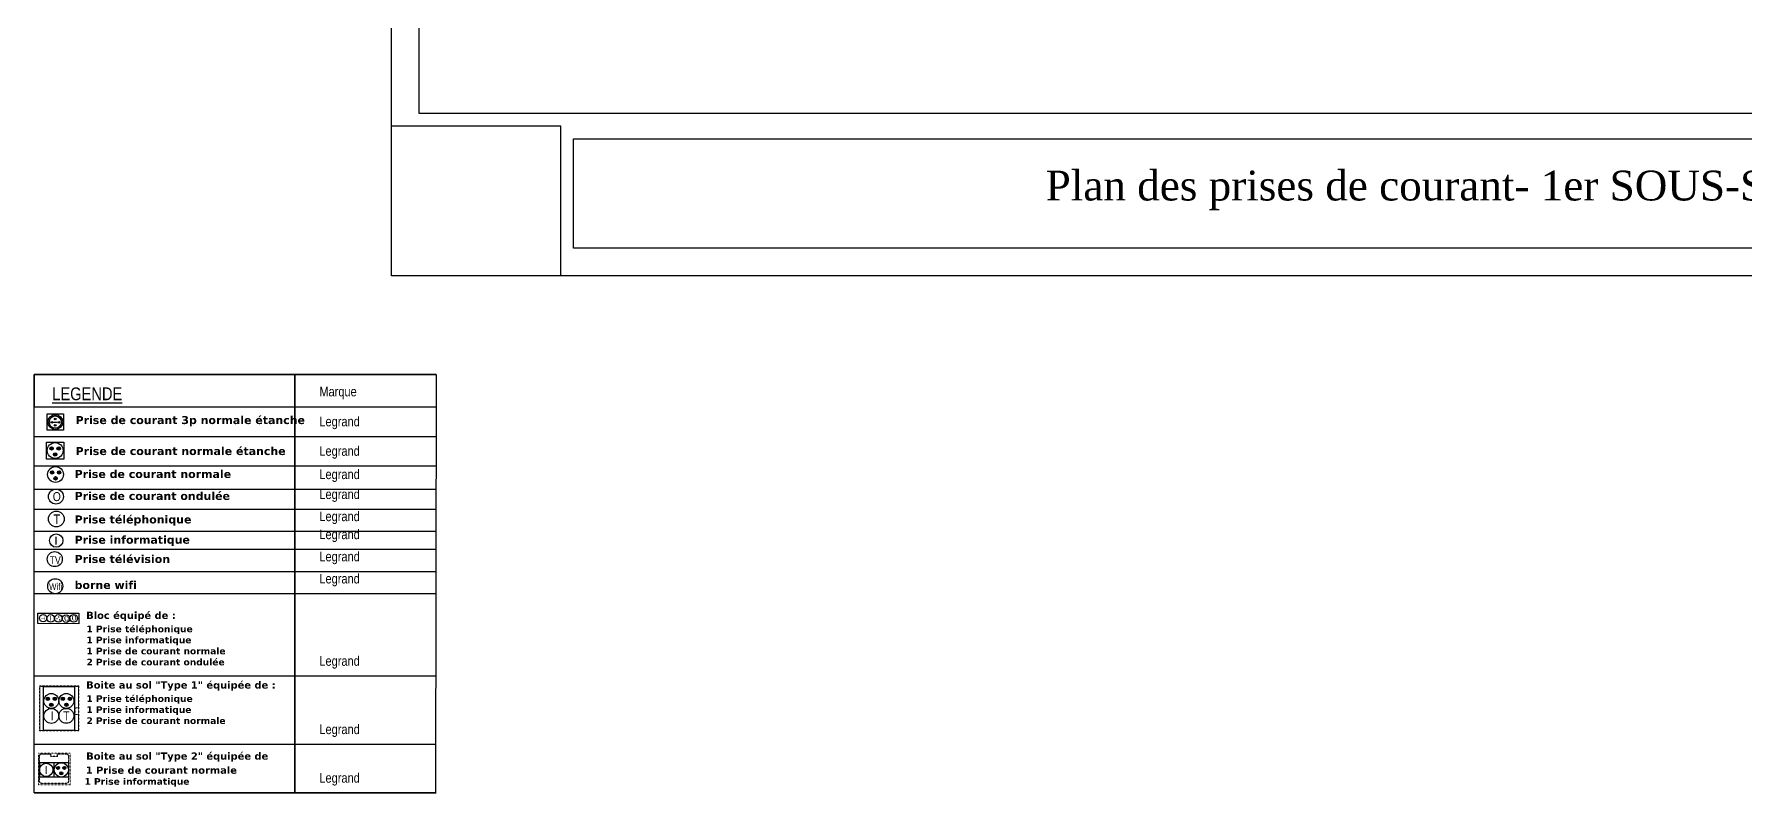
# Model space of a CAD drawing. Header units: millimetres. Extents: x 71819 to 78266, y 23672 to 38445.
# Drawn here: x 71819 to 75828, y 23672 to 25450 of the extents above; entities that cross this region are included whole.
import ezdxf

# ---------------------------------------------------------------- set-up
doc = ezdxf.new("R2010")
doc.units = ezdxf.units.MM
doc.linetypes.add('HIDDEN', pattern=[0.375, 0.25, -0.125])
for name, color, linetype in [('CEG_Murs', 11, 'Continuous'), ('FILERIE', 5, 'Continuous'), ('MUR BAS', 7, 'Continuous'), ('prise', 1, 'Continuous'), ('Prises CFA', 140, 'Continuous'), ('TC PC', 7, 'Continuous'), ('TEXTE', 7, 'Continuous')]:
    doc.layers.add(name, color=color, linetype=linetype)
doc.styles.add('CARTOUCHE', font='verdana.ttf')
doc.styles.get("Standard").update_dxf_attribs({"font": 'arial.ttf'})
doc.styles.add('STYLE_GENERE_1', font='ARIALN.TTF')
doc.styles.add('STYLE_GENERE_7', font='verdanab.ttf')

# ---------------------------------------------------------------- blocks, each defined once
blk = doc.blocks.new('Prise de courant normale')
at = {"layer": 'prise', "linetype": 'Continuous'}
for points in [[(-122, 51, 1), (-44, 51, 1)], [(44, 51, 1), (122, 51, 1)], [(-38, -89, 1), (41, -89, 1)]]:
    blk.add_hatch(color=5, dxfattribs=at).paths.add_polyline_path(points, flags=0)
at = {"layer": 'prise', "color": 1, "linetype": 'Continuous'}
blk.add_circle((0, 0), 185, dxfattribs=at)
at = {"layer": 'prise', "color": 5, "linetype": 'Continuous'}
for centre in [(-83, 51), (83, 51), (1, -89)]:
    blk.add_circle(centre, 39.4, dxfattribs=at)
blk = doc.blocks.new('Prise de courant ondulée')
at = {"layer": 'prise', "color": 1, "linetype": 'Continuous'}
blk.add_circle((0, 0), 175, dxfattribs=at)
at = {"layer": 'prise', "color": 5, "linetype": 'Continuous', "insert": (-73, -109), "char_height": 210.87, "attachment_point": 7, "style": 'STYLE_GENERE_1'}
blk.add_mtext('{\\fArial Narrow|b0|i0|c0|p34;O}', dxfattribs=at)
blk = doc.blocks.new('Prise téléphonique')
at = {"layer": 'prise', "color": 1, "linetype": 'Continuous'}
blk.add_circle((0, 0), 185, dxfattribs=at)
at = {"layer": 'prise', "color": 4, "linetype": 'Continuous', "insert": (-67, -117), "char_height": 222.75, "attachment_point": 7, "style": 'STYLE_GENERE_1'}
blk.add_mtext('{\\fArial Narrow|b0|i0|c0|p34;T}', dxfattribs=at)
blk = doc.blocks.new('PRISE INFORMATIQUE')
at = {"layer": 'Prises CFA', "color": 4}
blk.add_circle((0.141, 0.07), 0.157, dxfattribs=at)
blk.add_text('I', height=0.189, dxfattribs=at).set_placement((0.1, -0.027))
blk = doc.blocks.new('Prise télévision')
at = {"layer": 'prise', "color": 1, "linetype": 'Continuous'}
blk.add_circle((0, 0), 176, dxfattribs=at)
at = {"layer": 'prise', "color": 4, "linetype": 'Continuous', "insert": (-120, -111), "char_height": 177.19, "attachment_point": 7, "style": 'STYLE_GENERE_1'}
blk.add_mtext('{\\fArial Narrow|b0|i0|c0|p34;TV}', dxfattribs=at)
blk = doc.blocks.new('Prise de courant Tri Hypra')
at = {"layer": 'prise'}
for p, q in [((-187, 195), (192, 195)), ((-187, -183), (-187, 195)), ((192, 195), (192, -183)), ((192, -183), (-187, -183))]:
    blk.add_line(p, q, dxfattribs=at)
at = {"layer": 'prise', "color": 5}
blk.add_line((-37, 0), (37, 0), dxfattribs=at)
at = {"layer": 'prise'}
for radius in [173, 143]:
    blk.add_circle((3, 5), radius, dxfattribs=at)
at = {"layer": 'prise', "color": 5}
for centre in [(-80, 1), (1, 79), (85, 1), (1, -70)]:
    blk.add_circle(centre, 19.4, dxfattribs=at)
blk = doc.blocks.new('bloc de prises')
at = {"layer": 'FILERIE', "color": 5}
for points, const_width in [([(-0.042, -0.047, -1), (-0.054, -0.046, -1)], 0.0113), ([(-0.02, -0.079, -1), (-0.03, -0.078, -1)], 0.0102), ([(0.006, -0.038, -1), (-0.006, -0.037, -1)], 0.0113)]:
    blk.add_lwpolyline(points, format="xyb", close=True, dxfattribs=dict(at, const_width=const_width))
at = {"layer": 'FILERIE', "color": 1}
for centre in [(-0.026, -0.055), (-0.007, 0.063), (0.006, 0.183)]:
    blk.add_circle(centre, 0.0599, dxfattribs=at)
at = {"layer": 'prise', "color": 1, "flags": 128}
blk.add_lwpolyline([(-0.063, 0.272), (0.1, 0.249), (0.01, -0.383), (-0.154, -0.36)], close=True, dxfattribs=at)
at = {"layer": 'Prises CFA', "color": 4}
for centre, radius in [((-0.062, -0.289), 0.0574), ((-0.043, -0.173), 0.0596)]:
    blk.add_circle(centre, radius, dxfattribs=at)
at = {"layer": 'FILERIE', "char_height": 0.10604, "width": 23.92259, "attachment_point": 7, "rotation": 87.5302}
for insert in [(0.028, 0.03), (0.039, 0.147)]:
    blk.add_mtext('\\pi-1452,l1452;{\\fTimes New Roman|b0|i0|c0|p18;o}', dxfattribs=dict(at, insert=insert))
at = {"layer": 'Prises CFA', "color": 4}
for s, height, rotation, text_generation_flag, p in [('T', 0.069, 351.8706, 2, (-0.039, -0.332)), ('I', 0.0716, 81.8706, 4, (-0.082, -0.183))]:
    blk.add_text(s, height=height, rotation=rotation, dxfattribs=dict(at, text_generation_flag=text_generation_flag)).set_placement(p)
blk = doc.blocks.new('borne wifi')
at = {"layer": 'prise', "color": 4, "linetype": 'Continuous'}
blk.add_circle((-2, 16), 176, dxfattribs=at)
at = {"layer": 'prise', "color": 4, "linetype": 'Continuous', "insert": (-146, -73), "char_height": 159.5, "attachment_point": 7, "style": 'STYLE_GENERE_1'}
blk.add_mtext('Wifi', dxfattribs=at)
blk = doc.blocks.new('Boite au sol 4 modules (Voiture)')
at = {"layer": 'prise', "linetype": 'Continuous'}
for points in [[(56, 55, 1), (127, 55, 1)], [(206, 55, 1), (277, 55, 1)], [(132, -71, 1), (203, -71, 1)]]:
    blk.add_hatch(color=5, dxfattribs=at).paths.add_polyline_path(points, flags=0)
at = {"layer": 'prise', "color": 1, "linetype": 'Continuous'}
for p, q in [((-346, 178), (-346, -165)), ((341, 178), (-346, 178)), ((-3, 178), (-3, -165)), ((341, 178), (341, -165)), ((341, -165), (-346, -165))]:
    blk.add_line(p, q, dxfattribs=at)
at = {"layer": 'prise', "color": 1, "linetype": 'HIDDEN', "lineweight": 5, "ltscale": 0.05, "true_color": 0xf50000}
blk.add_lwpolyline([(-364, 399), (373, 399), (373, -338), (-364, -338)], close=True, dxfattribs=at)
at = {"layer": 'prise', "color": 12, "linetype": 'HIDDEN', "lineweight": 5, "ltscale": 0.05, "true_color": 0xe00000}
for points in [[(-75, 384), (-296, 384, 0.414214), (-348, 332), (-348, -255, 0.414214), (-296, -307), (291, -307, 0.414214), (343, -255), (343, 332, 0.414214), (291, 384), (70, 384), (70, 328), (-75, 328)], [(-79, 380), (-296, 380, 0.414214), (-344, 332), (-344, -255, 0.414214), (-296, -303), (291, -303, 0.414214), (339, -255), (339, 332, 0.414214), (291, 380), (74, 380), (74, 323), (-79, 323)], [(-82, 377), (-296, 377, 0.414214), (-341, 332), (-341, -255, 0.414214), (-296, -300), (291, -300, 0.414214), (336, -255), (336, 332, 0.414214), (291, 377), (76, 377), (76, 321), (-82, 321)]]:
    blk.add_lwpolyline(points, format="xyb", close=True, dxfattribs=at)
at = {"layer": 'prise', "color": 1, "linetype": 'Continuous'}
blk.add_circle((167, 9), 167, dxfattribs=at)
at = {"layer": 'prise', "color": 5, "linetype": 'Continuous'}
for centre in [(92, 55), (241, 55), (168, -71)]:
    blk.add_circle(centre, 35.5, dxfattribs=at)
blk = doc.blocks.new('boite')
at = {"layer": 'prise', "linetype": 'Continuous'}
for points in [[(-30.6, 22.5, 1), (-22.8, 22.5, 1)], [(-22.2, 8.5, 1), (-14.3, 8.5, 1)], [(-14, 22.5, 1), (-6.1, 22.5, 1)], [(4.6, 22.6, 1), (12.5, 22.6, 1)], [(13.1, 8.6, 1), (20.9, 8.6, 1)], [(21.2, 22.6, 1), (29.1, 22.6, 1)]]:
    blk.add_hatch(color=5, dxfattribs=at).paths.add_polyline_path(points, flags=0)
at = {"layer": 'prise', "color": 1, "linetype": 'HIDDEN', "lineweight": 5, "ltscale": 0.05}
for points in [[(-45.9, 52.5), (46.2, 52.5), (46.2, -52.5), (-45.9, -52.5)], [(-45.3, 51.9), (45.6, 51.9), (45.6, -51.9), (-45.3, -51.9)], [(45.3, -14), (45.3, -51.6), (-45, -51.6), (-45, 51.6), (45.3, 51.6), (45.3, 1.1), (37.8, 1.1), (37.8, -14)]]:
    blk.add_lwpolyline(points, close=True, dxfattribs=at)
at = {"layer": 'prise', "color": 1}
blk.add_lwpolyline([(36.3, -51.6), (-36.3, -51.6), (-36.3, 51.6), (36.3, 51.6)], close=True, dxfattribs=at)
at = {"layer": 'prise', "color": 1, "linetype": 'Continuous'}
for centre in [(-18.4, 17.4), (16.9, 17.5), (16.9, -17.5), (-18.4, -17.6)]:
    blk.add_circle(centre, 17.5, dxfattribs=at)
at = {"layer": 'prise', "color": 5, "linetype": 'Continuous'}
for centre in [(-26.7, 22.5), (-18.3, 8.5), (-10.1, 22.5), (8.6, 22.6), (17, 8.6), (25.2, 22.6)]:
    blk.add_circle(centre, 3.94, dxfattribs=at)
at = {"layer": 'prise', "color": 4, "linetype": 'Continuous', "char_height": 21.087, "attachment_point": 7, "style": 'STYLE_GENERE_1'}
for s, insert in [('{\\fArial Narrow|b0|i0|c0|p34;I}', (-19.4, -28.1)), ('{\\fArial Narrow|b0|i0|c0|p34;T}', (9.5, -28.3))]:
    blk.add_mtext(s, dxfattribs=dict(at, insert=insert))

msp = doc.modelspace()

# ---------------------------------------------------------------- linework, layer by layer
for points in [[(78245.7, 28874), (78245.7, 24883), (72655.7, 24883), (72655.7, 28874)], [(71818.7, 24651.8), (72429.2, 24651.8), (72429.2, 23671.7), (71818.7, 23671.7)]]:
    msp.add_lwpolyline(points, close=True)
for points in [[(72720.7, 25264), (72720.7, 28809), (78180.7, 28809), (78180.7, 25264)], [(78180.7, 25264), (72720.7, 25264)], [(73052.1, 24883), (73052.1, 25234), (72655.7, 25234)], [(73082.1, 25204), (77368.2, 25204)], [(73082.1, 24948), (73082.1, 25204)], [(77368.2, 24948), (73082.1, 24948)], [(77368.2, 24948), (73087.3, 24948)], [(72760.1, 24651.8), (71818.7, 24651.8), (71818.7, 24575.9), (72760.1, 24575.9)], [(71818.7, 24506.9), (72760.1, 24506.9)], [(71818.7, 24437.8), (72760.1, 24437.8)], [(71818.7, 24383.2), (72760.1, 24383.2)], [(71818.7, 24336.5), (72760.1, 24336.5)], [(71818.7, 24284.6), (72760.1, 24284.6)], [(71818.7, 24242.4), (72760.1, 24242.4)], [(71818.7, 24190.5), (72760.1, 24190.5)], [(71818.7, 24138.6), (72760.1, 24138.6)], [(71818.7, 23945.7), (72760.1, 23945.7)], [(71818.7, 23785.6), (72760.1, 23785.6)], [(71818.7, 23785.6), (72760.1, 23785.6)], [(71818.7, 23671.7), (72760.1, 23671.7)], [(71818.7, 23671.7), (72760.1, 23671.7)], [(72758.7, 23671.7), (72429.2, 23671.7)]]:
    msp.add_lwpolyline(points)
at = {"color": 1, "linetype": 'ByBlock'}
msp.add_lwpolyline([(71847.2, 24493.7), (71888.3, 24493.7), (71888.3, 24454), (71847.2, 24454)], close=True, dxfattribs=at)
at = {"layer": 'FILERIE'}
msp.add_lwpolyline([(72429.2, 23671.7), (71818.7, 23671.7), (71818.7, 24651.8), (72760.1, 24651.8)], dxfattribs=at)
msp.add_lwpolyline([(72429.2, 24651.8), (72760.1, 24651.8), (72758.7, 23671.7), (72429.2, 23671.7)], close=True, dxfattribs=at)

# ---------------------------------------------------------------- block references
for name, p, xscale, yscale, zscale in [('Prise de courant Tri Hypra', (71867.8, 24540), 0.1, 0.1, 0.1), ('Prise de courant normale', (71867.7, 24473.8), 0.1, 0.1, 0.1), ('Prise de courant normale', (71868.7, 24417.6), 0.1, 0.1, 0.1), ('Prise de courant ondulée', (71869.5, 24366), 0.1, 0.1, 0.1), ('Prise téléphonique', (71870.5, 24313.4), 0.1, 0.1, 0.1), ('PRISE INFORMATIQUE', (71856.1, 24255.9), 100, 100, 100), ('Prise télévision', (71866.9, 24219.3), 0.1, 0.1, 0.1), ('Boite au sol 4 modules (Voiture)', (71865.3, 23724.5), 0.1, 0.1, 0.1), ('PRISE INFORMATIQUE', (71832.8, 23718.4), 100, 100, 100)]:
    msp.add_blockref(name, p, dxfattribs=dict(xscale=xscale, yscale=yscale, zscale=zscale))
at = {"layer": 'CEG_Murs', "xscale": 150.0000000000011, "yscale": 150.0000000000011, "zscale": 150.0000000000011, "rotation": 277.9719204480924}
msp.add_blockref('bloc de prises', (71884.1, 24077.7), dxfattribs=at)
at = {"layer": 'MUR BAS'}
msp.add_blockref('boite', (71877.1, 23869.6), dxfattribs=at)
at = {"layer": 'TC PC', "color": 1, "xscale": 0.1, "yscale": 0.1, "zscale": 0.1}
msp.add_blockref('borne wifi', (71868.1, 24154.3), dxfattribs=at)

# ---------------------------------------------------------------- texts
at = {"style": 'STYLE_GENERE_7'}
msp.add_text('1 Prise informatique', height=15.525, dxfattribs=at).set_placement((71936.5, 23690.6))
at = {"linetype": 'Continuous', "attachment_point": 4}
for s, insert, char_height, style in [('{\\LLEGENDE}', (71860.9, 24606.6), 30, 'STYLE_GENERE_1'), ('Marque', (72486.8, 24608.7), 22.5, 'STYLE_GENERE_1'), ('Prise de courant 3p normale étanche', (71915.6, 24542.6), 18.75, 'STYLE_GENERE_7'), ('Legrand', (72486.8, 24538.5), 22.5, 'STYLE_GENERE_1'), ('Prise de courant normale étanche', (71915.6, 24472.5), 18.75, 'STYLE_GENERE_7'), ('Legrand', (72486.8, 24469.4), 22.5, 'STYLE_GENERE_1'), ('Prise de courant normale', (71913.3, 24418.7), 18.75, 'STYLE_GENERE_7'), ('Legrand', (72486.8, 24414.8), 22.5, 'STYLE_GENERE_1'), ('Prise de courant ondulée', (71913.3, 24367.3), 18.75, 'STYLE_GENERE_7'), ('Legrand', (72486.8, 24368.1), 22.5, 'STYLE_GENERE_1'), ('{Prise téléphonique}', (71913.3, 24309.7), 18.75, 'STYLE_GENERE_7'), ('Legrand', (72486.8, 24316.2), 22.5, 'STYLE_GENERE_1'), ('{Prise informatique}', (71913.3, 24262.1), 18.75, 'STYLE_GENERE_7'), ('Legrand', (72486.8, 24274), 22.5, 'STYLE_GENERE_1'), ('{Prise télévision}', (71913.3, 24219.5), 18.75, 'STYLE_GENERE_7'), ('Legrand', (72486.8, 24222.1), 22.5, 'STYLE_GENERE_1'), ('Legrand', (72486.8, 24170.2), 22.5, 'STYLE_GENERE_1'), ('borne wifi', (71913.3, 24158.6), 18.75, 'STYLE_GENERE_7'), ('Bloc équipé de :', (71940.4, 24085.2), 16.875, 'STYLE_GENERE_7'), ('Legrand', (72486.8, 23977.3), 22.5, 'STYLE_GENERE_1'), ('Boite au sol "Type 1" équipée de :', (71940.4, 23921.9), 16.875, 'STYLE_GENERE_7'), ('Legrand', (72486.8, 23817.2), 22.5, 'STYLE_GENERE_1'), ('Boite au sol "Type 2" équipée de', (71940.4, 23755.3), 16.875, 'STYLE_GENERE_7'), ('1 Prise de courant normale ', (71939.4, 23724.6), 16.875, 'STYLE_GENERE_7'), ('Legrand', (72486.8, 23703.3), 22.5, 'STYLE_GENERE_1')]:
    msp.add_mtext(s, dxfattribs=dict(at, insert=insert, char_height=char_height, style=style))
at = {"linetype": 'Continuous', "char_height": 15.525, "width": 397.153, "attachment_point": 1, "style": 'STYLE_GENERE_7'}
for s, insert in [('1 Prise téléphonique\\P1 Prise informatique\\P1 Prise de courant normale\\P2 Prise de courant ondulée', (71941.1, 24063.5)), ('1 Prise téléphonique\\P1 Prise informatique\\P2 Prise de courant normale', (71941.1, 23900.2))]:
    msp.add_mtext(s, dxfattribs=dict(at, insert=insert))
at = {"layer": 'TEXTE', "insert": (74188.2, 25129.9), "char_height": 70, "width": 1999.9, "attachment_point": 1, "style": 'CARTOUCHE'}
msp.add_mtext('{\\fTimes New Roman|b0|i0|c0|p18;Plan des prises de courant- 1er SOUS-SOL}', dxfattribs=at)

doc.saveas('drawing.dxf')
